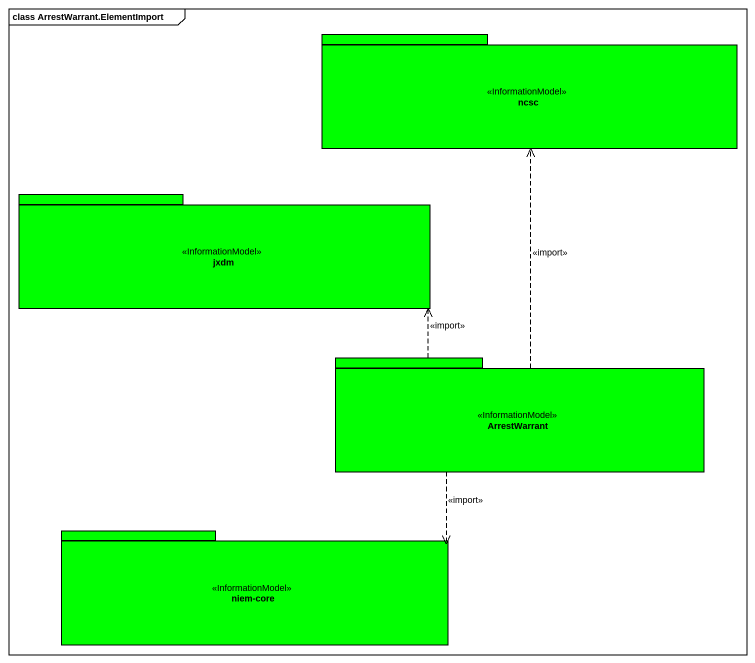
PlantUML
@startuml
mainframe class ArrestWarrant.ElementImport
package ncsc <<InformationModel>> #00FF00 {
}
package jxdm <<InformationModel>> #00FF00 {
}
package ArrestWarrant <<InformationModel>> #00FF00 {
}
package "niem-core" as niem_core <<InformationModel>> #00FF00 {
}
ArrestWarrant .up.> ncsc : <<import>>
ArrestWarrant .left.> jxdm : <<import>>
ArrestWarrant ..> niem_core : <<import>>
@enduml
